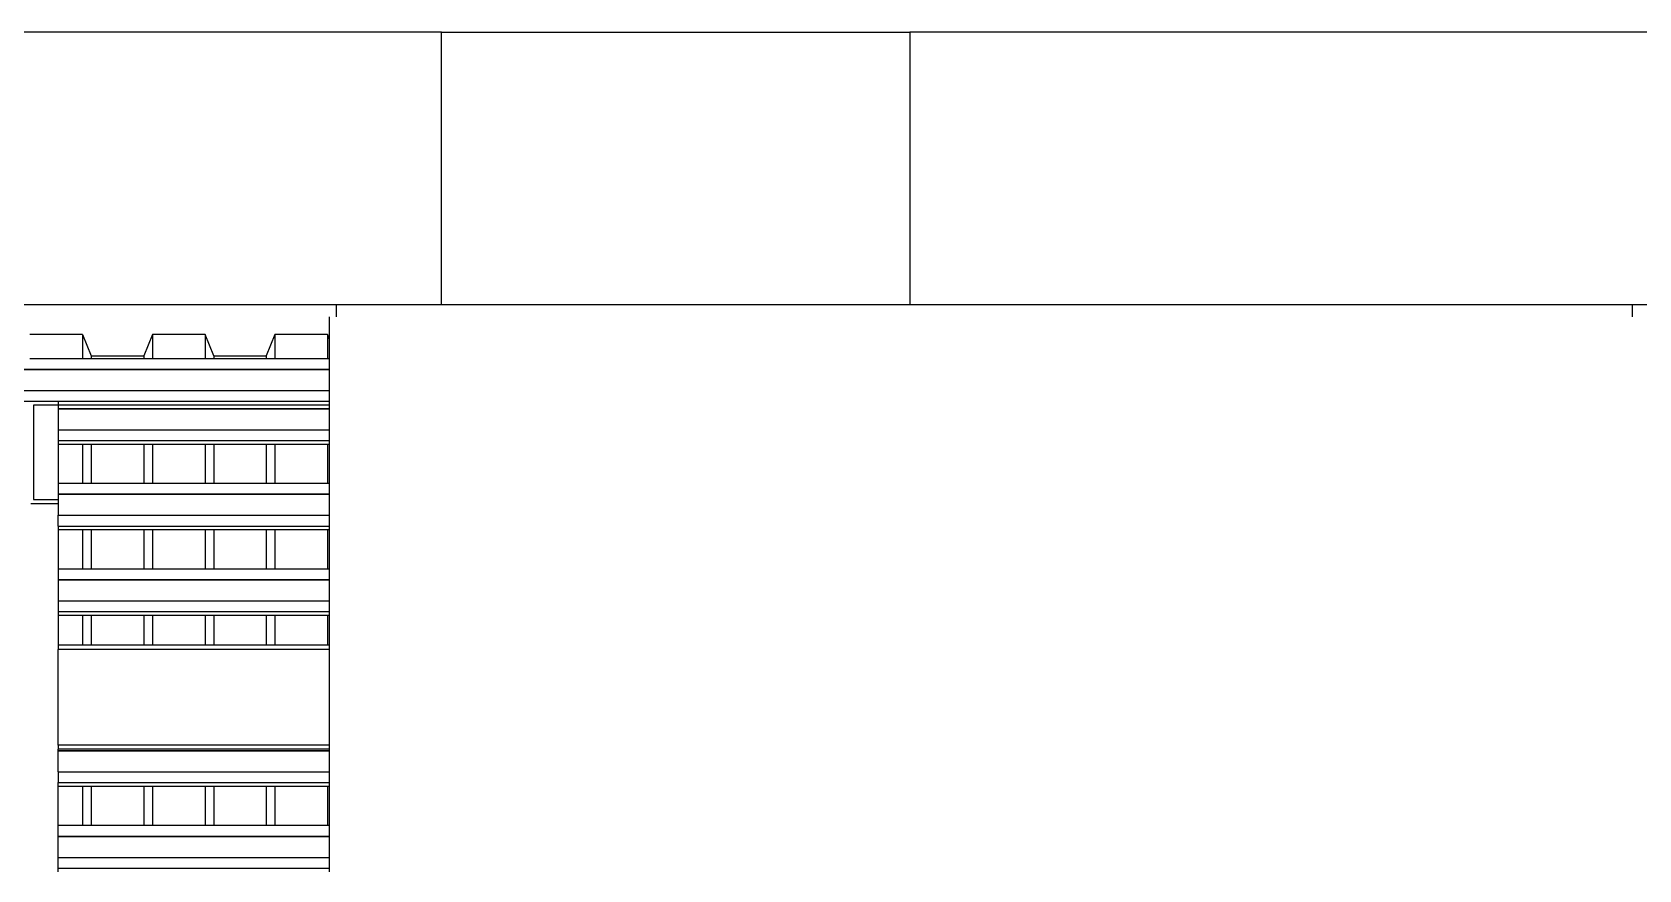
# Model space of a CAD drawing. Extents: x -49.7 to 49.7, y -10.2 to 18.8.
# Drawn here: x -14.341 to -10.637, y 13.69 to 15.623 of the extents above; entities that cross this region are included whole.
import ezdxf

# ---------------------------------------------------------------- set-up
doc = ezdxf.new("R2010")
doc.units = 0
doc.layers.get('0').update_dxf_attribs({"linetype": 'CONTINUOUS'})

msp = doc.modelspace()

# ---------------------------------------------------------------- linework, layer by layer
for p, q in [((-13.3973, 15.6226), (-15.1473, 15.6226)), ((-13.3973, 14.9941), (-13.3973, 15.6226)), ((-13.3973, 15.6226), (-12.3173, 15.6226)), ((-12.3173, 15.6226), (-12.3173, 14.9941)), ((-10.0773, 15.6226), (-12.3173, 15.6226)), ((-15.1473, 14.9941), (-13.6396, 14.9941)), ((-13.6549, 14.9132), (-13.6549, 14.9656)), ((-13.6396, 14.9941), (-13.3973, 14.9941)), ((-13.6396, 14.9941), (-13.6396, 14.9656)), ((-13.3973, 14.9941), (-12.3173, 14.9941)), ((-12.3173, 14.9941), (-10.6522, 14.9941)), ((-10.6522, 14.9941), (-10.6522, 14.9656)), ((-10.6522, 14.9941), (-10.533, 14.9941)), ((-14.2246, 14.925), (-14.3456, 14.925)), ((-14.2246, 14.925), (-14.2246, 14.8701)), ((-14.2246, 14.925), (-14.2044, 14.8757)), ((-14.0632, 14.925), (-14.0834, 14.8757)), ((-13.9421, 14.925), (-14.0632, 14.925)), ((-14.0632, 14.925), (-14.0632, 14.8701)), ((-13.922, 14.8757), (-13.9421, 14.925)), ((-13.9421, 14.925), (-13.9421, 14.8701)), ((-13.7808, 14.925), (-13.8009, 14.8757)), ((-13.6597, 14.925), (-13.7808, 14.925)), ((-13.7808, 14.925), (-13.7808, 14.8701)), ((-13.6549, 14.9132), (-13.6597, 14.925)), ((-13.6597, 14.925), (-13.6597, 14.8701)), ((-13.6549, 14.8701), (-13.6549, 14.9132)), ((-14.3456, 14.8701), (-14.2246, 14.8701)), ((-14.2246, 14.8701), (-14.2044, 14.8701)), ((-14.2044, 14.8757), (-14.2044, 14.8701)), ((-14.2044, 14.8757), (-14.0834, 14.8757)), ((-14.2044, 14.8701), (-14.0834, 14.8701)), ((-14.0834, 14.8757), (-14.0834, 14.8701)), ((-14.0834, 14.8701), (-14.0632, 14.8701)), ((-14.0632, 14.8701), (-13.9421, 14.8701)), ((-13.9421, 14.8701), (-13.922, 14.8701)), ((-13.922, 14.8757), (-13.8009, 14.8757)), ((-13.922, 14.8757), (-13.922, 14.8701)), ((-13.922, 14.8701), (-13.8009, 14.8701)), ((-13.8009, 14.8757), (-13.8009, 14.8701)), ((-13.8009, 14.8701), (-13.7808, 14.8701)), ((-13.7808, 14.8701), (-13.6597, 14.8701)), ((-13.6597, 14.8701), (-13.6549, 14.8701)), ((-13.6549, 14.8454), (-13.6549, 14.8701)), ((-28.3452, 14.8454), (-13.6549, 14.8454)), ((-28.3452, 14.8446), (-13.6549, 14.8446)), ((-13.6549, 14.8446), (-13.6549, 14.8454)), ((-13.6549, 14.7961), (-13.6549, 14.8446)), ((-28.3452, 14.7961), (-13.6549, 14.7961)), ((-13.6549, 14.7714), (-13.6549, 14.7961)), ((-14.4007, 14.7714), (-14.2807, 14.7714)), ((-14.2807, 14.7618), (-14.3376, 14.7618)), ((-14.3376, 14.7618), (-14.3376, 14.5444)), ((-14.2807, 14.7714), (-13.6549, 14.7714)), ((-14.2807, 14.7714), (-14.2807, 14.7632)), ((-14.2807, 14.7632), (-13.6549, 14.7632)), ((-14.2807, 14.7632), (-14.2807, 14.7618)), ((-14.2807, 14.7618), (-14.2807, 14.7547)), ((-14.2807, 14.7547), (-13.6549, 14.7547)), ((-14.2807, 14.7547), (-14.2807, 14.7539)), ((-14.2807, 14.7539), (-13.6549, 14.7539)), ((-14.2807, 14.7539), (-14.2807, 14.7054)), ((-13.6549, 14.7632), (-13.6549, 14.7714)), ((-13.6549, 14.7547), (-13.6549, 14.7632)), ((-13.6549, 14.7539), (-13.6549, 14.7547)), ((-13.6549, 14.7054), (-13.6549, 14.7539)), ((-14.2807, 14.7054), (-13.6549, 14.7054)), ((-14.2807, 14.7054), (-14.2807, 14.6807)), ((-13.6549, 14.6807), (-13.6549, 14.7054)), ((-14.2807, 14.6807), (-13.6549, 14.6807)), ((-14.2807, 14.6807), (-14.2807, 14.6725)), ((-14.2807, 14.6725), (-14.2246, 14.6725)), ((-14.2807, 14.6725), (-14.2807, 14.5821)), ((-14.2246, 14.6725), (-14.2246, 14.5821)), ((-14.2246, 14.6725), (-14.2044, 14.6725)), ((-14.2044, 14.6725), (-14.2044, 14.5821)), ((-14.2044, 14.6725), (-14.0834, 14.6725)), ((-14.0834, 14.6725), (-14.0834, 14.5821)), ((-14.0834, 14.6725), (-14.0632, 14.6725)), ((-14.0632, 14.6725), (-14.0632, 14.5821)), ((-14.0632, 14.6725), (-13.9421, 14.6725)), ((-13.9421, 14.6725), (-13.9421, 14.5821)), ((-13.9421, 14.6725), (-13.922, 14.6725)), ((-13.922, 14.6725), (-13.922, 14.5821)), ((-13.922, 14.6725), (-13.8009, 14.6725)), ((-13.8009, 14.6725), (-13.8009, 14.5821)), ((-13.8009, 14.6725), (-13.7808, 14.6725)), ((-13.7808, 14.6725), (-13.7808, 14.5821)), ((-13.7808, 14.6725), (-13.6597, 14.6725)), ((-13.6597, 14.6725), (-13.6597, 14.5821)), ((-13.6597, 14.6725), (-13.6549, 14.6725)), ((-13.6549, 14.6725), (-13.6549, 14.6807)), ((-13.6549, 14.5821), (-13.6549, 14.6725)), ((-14.2807, 14.5821), (-14.2246, 14.5821)), ((-14.2807, 14.5821), (-14.2807, 14.5574)), ((-14.2807, 14.5574), (-13.6549, 14.5574)), ((-14.2807, 14.5574), (-14.2807, 14.5566)), ((-14.2807, 14.5566), (-13.6549, 14.5566)), ((-14.2807, 14.5566), (-14.2807, 14.5444)), ((-14.2246, 14.5821), (-14.2044, 14.5821)), ((-14.2044, 14.5821), (-14.0834, 14.5821)), ((-14.0834, 14.5821), (-14.0632, 14.5821)), ((-14.0632, 14.5821), (-13.9421, 14.5821)), ((-13.9421, 14.5821), (-13.922, 14.5821)), ((-13.922, 14.5821), (-13.8009, 14.5821)), ((-13.8009, 14.5821), (-13.7808, 14.5821)), ((-13.7808, 14.5821), (-13.6597, 14.5821)), ((-13.6597, 14.5821), (-13.6549, 14.5821)), ((-13.6549, 14.5574), (-13.6549, 14.5821)), ((-13.6549, 14.5566), (-13.6549, 14.5574)), ((-13.6549, 14.5081), (-13.6549, 14.5566)), ((-14.3376, 14.5347), (-14.3438, 14.5347)), ((-14.3376, 14.5345), (-14.3438, 14.5345)), ((-14.3376, 14.5444), (-14.2807, 14.5444)), ((-14.3376, 14.5347), (-14.3376, 14.5345)), ((-14.2807, 14.5347), (-14.3376, 14.5347)), ((-14.2807, 14.5345), (-14.3376, 14.5345)), ((-14.2807, 14.5444), (-14.2807, 14.5347)), ((-14.2807, 14.5347), (-14.2807, 14.5345)), ((-14.2807, 14.5345), (-14.2807, 14.5081)), ((-14.2807, 14.5345), (-14.2807, 14.5345)), ((-14.2807, 14.5081), (-13.6549, 14.5081)), ((-14.2807, 14.4834), (-14.2807, 14.5081)), ((-14.2807, 14.4834), (-13.6549, 14.4834)), ((-14.2807, 14.4834), (-14.2807, 14.4752)), ((-13.6549, 14.4834), (-13.6549, 14.5081)), ((-13.6549, 14.4752), (-13.6549, 14.4834)), ((-14.2807, 14.4752), (-14.2246, 14.4752)), ((-14.2807, 14.4752), (-14.2807, 14.3848)), ((-14.2246, 14.4752), (-14.2246, 14.3848)), ((-14.2246, 14.4752), (-14.2044, 14.4752)), ((-14.2044, 14.4752), (-14.2044, 14.3848)), ((-14.2044, 14.4752), (-14.0834, 14.4752)), ((-14.0834, 14.4752), (-14.0834, 14.3848)), ((-14.0834, 14.4752), (-14.0632, 14.4752)), ((-14.0632, 14.4752), (-14.0632, 14.3848)), ((-14.0632, 14.4752), (-13.9421, 14.4752)), ((-13.9421, 14.4752), (-13.9421, 14.3848)), ((-13.9421, 14.4752), (-13.922, 14.4752)), ((-13.922, 14.4752), (-13.922, 14.3848)), ((-13.922, 14.4752), (-13.8009, 14.4752)), ((-13.8009, 14.4752), (-13.8009, 14.3848)), ((-13.8009, 14.4752), (-13.7808, 14.4752)), ((-13.7808, 14.4752), (-13.7808, 14.3848)), ((-13.7808, 14.4752), (-13.6597, 14.4752)), ((-13.6597, 14.4752), (-13.6597, 14.3848)), ((-13.6597, 14.4752), (-13.6549, 14.4752)), ((-13.6549, 14.3848), (-13.6549, 14.4752)), ((-14.2807, 14.3848), (-14.2246, 14.3848)), ((-14.2807, 14.3848), (-14.2807, 14.3601)), ((-14.2246, 14.3848), (-14.2044, 14.3848)), ((-14.2044, 14.3848), (-14.0834, 14.3848)), ((-14.0834, 14.3848), (-14.0632, 14.3848)), ((-14.0632, 14.3848), (-13.9421, 14.3848)), ((-13.9421, 14.3848), (-13.922, 14.3848)), ((-13.922, 14.3848), (-13.8009, 14.3848)), ((-13.8009, 14.3848), (-13.7808, 14.3848)), ((-13.7808, 14.3848), (-13.6597, 14.3848)), ((-13.6597, 14.3848), (-13.6549, 14.3848)), ((-13.6549, 14.3601), (-13.6549, 14.3848)), ((-14.2807, 14.3601), (-13.6549, 14.3601)), ((-14.2807, 14.3601), (-14.2807, 14.3593)), ((-14.2807, 14.3593), (-13.6549, 14.3593)), ((-14.2807, 14.3593), (-14.2807, 14.3108)), ((-13.6549, 14.3593), (-13.6549, 14.3601)), ((-13.6549, 14.3108), (-13.6549, 14.3593)), ((-14.2807, 14.3108), (-13.6549, 14.3108)), ((-14.2807, 14.3108), (-14.2807, 14.2862)), ((-13.6549, 14.2862), (-13.6549, 14.3108)), ((-14.2807, 14.2862), (-13.6549, 14.2862)), ((-14.2807, 14.2862), (-14.2807, 14.2779)), ((-14.2807, 14.2779), (-14.2246, 14.2779)), ((-14.2807, 14.2779), (-14.2807, 14.2083)), ((-14.2246, 14.2779), (-14.2246, 14.2083)), ((-14.2246, 14.2779), (-14.2044, 14.2779)), ((-14.2044, 14.2779), (-14.2044, 14.2083)), ((-14.2044, 14.2779), (-14.0834, 14.2779)), ((-14.0834, 14.2779), (-14.0834, 14.2083)), ((-14.0834, 14.2779), (-14.0632, 14.2779)), ((-14.0632, 14.2779), (-14.0632, 14.2083)), ((-14.0632, 14.2779), (-13.9421, 14.2779)), ((-13.9421, 14.2779), (-13.9421, 14.2083)), ((-13.9421, 14.2779), (-13.922, 14.2779)), ((-13.922, 14.2779), (-13.922, 14.2083)), ((-13.922, 14.2779), (-13.8009, 14.2779)), ((-13.8009, 14.2779), (-13.8009, 14.2083)), ((-13.8009, 14.2779), (-13.7808, 14.2779)), ((-13.7808, 14.2779), (-13.7808, 14.2083)), ((-13.7808, 14.2779), (-13.6597, 14.2779)), ((-13.6597, 14.2779), (-13.6597, 14.2083)), ((-13.6597, 14.2779), (-13.6549, 14.2779)), ((-13.6549, 14.2779), (-13.6549, 14.2862)), ((-13.6549, 14.2083), (-13.6549, 14.2779)), ((-14.2246, 14.2083), (-14.2807, 14.2083)), ((-14.2807, 14.2083), (-14.2807, 14.1985)), ((-13.6549, 14.1985), (-14.2807, 14.1985)), ((-14.2807, 13.9781), (-14.2807, 14.1985)), ((-14.2044, 14.2083), (-14.2246, 14.2083)), ((-14.0834, 14.2083), (-14.2044, 14.2083)), ((-14.0632, 14.2083), (-14.0834, 14.2083)), ((-13.9421, 14.2083), (-14.0632, 14.2083)), ((-13.922, 14.2083), (-13.9421, 14.2083)), ((-13.8009, 14.2083), (-13.922, 14.2083)), ((-13.7808, 14.2083), (-13.8009, 14.2083)), ((-13.6597, 14.2083), (-13.7808, 14.2083)), ((-13.6549, 14.2083), (-13.6597, 14.2083)), ((-13.6549, 14.1985), (-13.6549, 14.2083)), ((-13.6549, 13.9781), (-13.6549, 14.1985)), ((-13.6549, 13.9781), (-14.2807, 13.9781)), ((-14.2807, 13.9781), (-14.2807, 13.9683)), ((-13.6549, 13.9683), (-14.2807, 13.9683)), ((-14.2807, 13.9656), (-14.2807, 13.9683)), ((-14.2807, 13.9656), (-13.6549, 13.9656)), ((-14.2807, 13.9648), (-14.2807, 13.9656)), ((-14.2807, 13.9648), (-13.6549, 13.9648)), ((-14.2807, 13.9163), (-14.2807, 13.9648)), ((-13.6549, 13.9683), (-13.6549, 13.9781)), ((-13.6549, 13.9656), (-13.6549, 13.9683)), ((-13.6549, 13.9648), (-13.6549, 13.9656)), ((-13.6549, 13.9163), (-13.6549, 13.9648)), ((-14.2807, 13.9163), (-13.6549, 13.9163)), ((-14.2807, 13.9163), (-14.2807, 13.8916)), ((-14.2807, 13.8916), (-13.6549, 13.8916)), ((-14.2807, 13.8834), (-14.2807, 13.8916)), ((-13.6549, 13.8916), (-13.6549, 13.9163)), ((-13.6549, 13.8834), (-13.6549, 13.8916)), ((-14.2807, 13.8834), (-14.2246, 13.8834)), ((-14.2807, 13.793), (-14.2807, 13.8834)), ((-14.2246, 13.8834), (-14.2246, 13.793)), ((-14.2246, 13.8834), (-14.2044, 13.8834)), ((-14.2044, 13.8834), (-14.2044, 13.793)), ((-14.2044, 13.8834), (-14.0834, 13.8834)), ((-14.0834, 13.8834), (-14.0834, 13.793)), ((-14.0834, 13.8834), (-14.0632, 13.8834)), ((-14.0632, 13.8834), (-14.0632, 13.793)), ((-14.0632, 13.8834), (-13.9421, 13.8834)), ((-13.9421, 13.8834), (-13.9421, 13.793)), ((-13.9421, 13.8834), (-13.922, 13.8834)), ((-13.922, 13.8834), (-13.922, 13.793)), ((-13.922, 13.8834), (-13.8009, 13.8834)), ((-13.8009, 13.8834), (-13.8009, 13.793)), ((-13.8009, 13.8834), (-13.7808, 13.8834)), ((-13.7808, 13.8834), (-13.7808, 13.793)), ((-13.7808, 13.8834), (-13.6597, 13.8834)), ((-13.6597, 13.8834), (-13.6597, 13.793)), ((-13.6597, 13.8834), (-13.6549, 13.8834)), ((-13.6549, 13.793), (-13.6549, 13.8834)), ((-14.2807, 13.793), (-14.2246, 13.793)), ((-14.2807, 13.7683), (-14.2807, 13.793)), ((-14.2246, 13.793), (-14.2044, 13.793)), ((-14.2044, 13.793), (-14.0834, 13.793)), ((-14.0834, 13.793), (-14.0632, 13.793)), ((-14.0632, 13.793), (-13.9421, 13.793)), ((-13.9421, 13.793), (-13.922, 13.793)), ((-13.922, 13.793), (-13.8009, 13.793)), ((-13.8009, 13.793), (-13.7808, 13.793)), ((-13.7808, 13.793), (-13.6597, 13.793)), ((-13.6597, 13.793), (-13.6549, 13.793)), ((-13.6549, 13.7683), (-13.6549, 13.793)), ((-14.2807, 13.7683), (-13.6549, 13.7683)), ((-14.2807, 13.7675), (-14.2807, 13.7683)), ((-14.2807, 13.7675), (-13.6549, 13.7675)), ((-14.2807, 13.719), (-14.2807, 13.7675)), ((-13.6549, 13.7675), (-13.6549, 13.7683)), ((-13.6549, 13.719), (-13.6549, 13.7675)), ((-14.2807, 13.719), (-13.6549, 13.719)), ((-14.2807, 13.6943), (-14.2807, 13.719)), ((-13.6549, 13.6943), (-13.6549, 13.719)), ((-14.2807, 13.6943), (-13.6549, 13.6943)), ((-14.2807, 13.6861), (-14.2807, 13.6943)), ((-13.6549, 13.6861), (-13.6549, 13.6943))]:
    msp.add_line(p, q)

doc.saveas('drawing.dxf')
